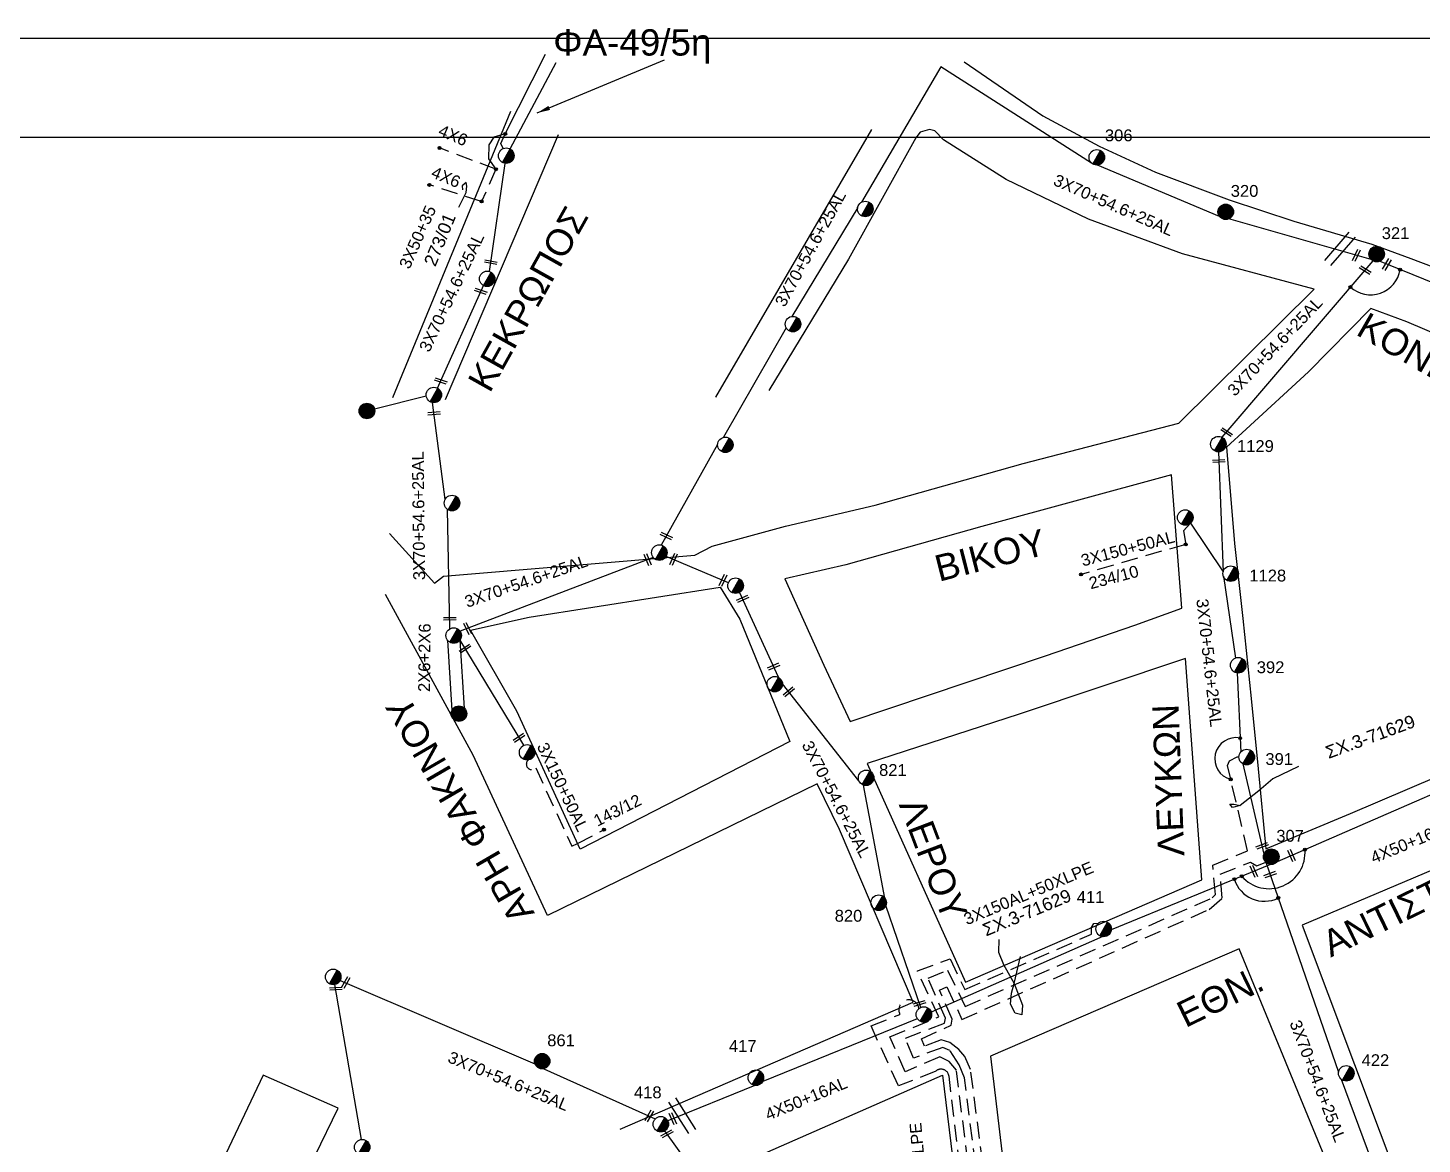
# Model space of a CAD drawing. Header units: millimetres. Extents: x 5016 to 7282, y 2879 to 3911.
# Drawn here: x 6036.2 to 6247.9, y 3736.9 to 3906.5 of the extents above; entities that cross this region are included whole.
import ezdxf

# ---------------------------------------------------------------- set-up
doc = ezdxf.new("R2010")
doc.units = ezdxf.units.MM
doc.linetypes.add('DASHED', pattern=[19.05, 12.7, -6.35])
for name, color, linetype in [('Άγνωστα', 7, 'Continuous'), ('Γέφυρες Εναέριου Δικτύου', 7, 'Continuous'), ('Γυμνά εναέρια ΧΤ (3Φ)   3x50+35CU', 7, 'Continuous'), ('Γυμνά εναέρια ΧΤ και ΦΟΠ (3Φ)   4x50+16AL', 7, 'Continuous'), ('Επιγραφές - Σχήματα', 7, 'Continuous'), ('Καλώδια ΧΤ   3x150+50AL', 7, 'DASHED'), ('Καλώδια ΧΤ   3x150AL+50XLPE', 7, 'DASHED'), ('Μηχανική τομή', 7, 'Continuous'), ('Στύλος Ξύλινος', 7, 'Continuous'), ('Στύλος Ξύλινος @ 1', 7, 'Continuous'), ('Στύλος ΦΜ', 7, 'Continuous'), ('Στύλος ΦΜ @ 1', 7, 'Continuous'), ('Συνδέσεις', 7, 'Continuous'), ('Συνεστραμμένα ΧΤ   3x70+54.6+25 AL', 7, 'SYN_LINE'), ('Τομή', 7, 'Continuous'), ('Υπόβαθρο ΔΕΗ', 7, 'Continuous'), ('Υπόγεια καλώδια Παροχών ΧΤ   4x6', 7, 'DASHED')]:
    doc.layers.add(name, color=color, linetype=linetype)
doc.styles.add('arial', font='ARIAL.TTF')
doc.styles.get("Standard").update_dxf_attribs({"font": 'ARIAL.TTF'})
doc.linetypes.add('SYN_LINE', pattern='A,0.5,-0.0001,["/\\/\\/\\/",Standard,S=0.1,R=0,X=0,Y=-0.05],-0.25', length=0.7501)
doc.dimstyles.new('ISO-25', dxfattribs={"dimtxt": 2.5, "dimasz": 1.8, "dimexe": 1.25, "dimexo": 0.625, "dimtad": 1, "dimtxsty": 'Standard', "dimcen": 1.8, "dimadec": 0, "dimazin": 0, "dimtfac": 1, "dimtmove": 0, "dimatfit": 3, "dimfxl": 1.25, "dimarcsym": 0})

# ---------------------------------------------------------------- blocks, each defined once
blk = doc.blocks.new('ΥΠΑΡΧΩΝ ΤΣΙΜΕΝΤΕΝΙΟΣ ΣΤΥΛΟΣ')
at = {"layer": 'Στύλος ΦΜ'}
blk.add_hatch(color=7, dxfattribs=at).paths.add_polyline_path([(-1.29, -2.28, 0.574793), (2.62, 0, 0.268822), (1.3, 2.27)])
at = {"layer": 'Στύλος ΦΜ', "color": 7}
blk.add_line((-1.29, -2.28), (1.3, 2.27), dxfattribs=at)
blk.add_circle((0, 0), 2.62, dxfattribs=at)
at = {"layer": 'Στύλος ΦΜ', "flags": 4}
for tag, p in [('ΑΡΙΘΜΟΣ', (-4.68, 8.05)), ('ΤΥΠΟΣ', (-4.91, 3.03))]:
    blk.add_attdef(tag, p, '', height=4, dxfattribs=at)
blk = doc.blocks.new('ΥΠΑΡΧΩΝ ΞΥΛΙΝΟΣ ΣΤΥΛΟΣ')
at = {"layer": 'Στύλος Ξύλινος'}
h = blk.add_hatch(color=7, dxfattribs=at)
h.paths.add_polyline_path([(-2.62, 0, 0.270008), (-1.29, -2.28), (1.3, 2.27, 0.576266)])
h.paths.add_polyline_path([(-1.29, -2.28, 0.574793), (2.62, 0, 0.268822), (1.3, 2.27)])
at = {"layer": 'Στύλος Ξύλινος', "color": 7}
blk.add_line((-1.29, -2.28), (1.3, 2.27), dxfattribs=at)
blk.add_circle((0, 0), 2.62, dxfattribs=at)
at = {"layer": 'Στύλος Ξύλινος', "flags": 4}
for tag, p in [('ΑΡΙΘΜΟΣ', (-4.91, 8.6)), ('ΤΥΠΟΣ', (-4.85, 3.39))]:
    blk.add_attdef(tag, p, '', height=4, dxfattribs=at)
blk = doc.blocks.new('ΜΗΧΑΝΙΚΗ ΤΟΜΗ')
at = {"layer": 'Μηχανική τομή', "ltscale": 40}
for p, q in [((-1.89, 0.78), (1.89, 0.78)), ((1.89, 0), (-1.89, 0))]:
    blk.add_line(p, q, dxfattribs=at)
blk = doc.blocks.new('ΤΟΜΗ')
at = {"layer": 'Τομή', "ltscale": 40}
for p, q in [((-5.68, 0), (5.68, 0)), ((5.68, -2.33), (-5.68, -2.33))]:
    blk.add_line(p, q, dxfattribs=at)
blk = doc.blocks.new('_ΣΥΝΔΕΣΗ')
at = {"layer": 'Συνδέσεις', "linetype": 'SYN_LINE', "ltscale": 40}
blk.add_hatch(color=256, dxfattribs=at).paths.add_polyline_path([(0.5, -0.01, 1), (-0.5, -0.01, 1)])
at = {"layer": 'Συνδέσεις'}
blk.add_circle((0, -0.01), 0.5, dxfattribs=at)

msp = doc.modelspace()

# ---------------------------------------------------------------- linework, layer by layer
at = {"layer": 'Άγνωστα', "color": 85, "lineweight": -3}
msp.add_lwpolyline([(6108.38, 3888.2), (6108, 3888.95), (6108.68, 3890.44), (6114.82, 3902.57)], dxfattribs=at)
at = {"layer": 'Άγνωστα', "lineweight": -3}
msp.add_lwpolyline([(6161.08, 3801.18), (6190.72, 3811.13), (6204.27, 3815.78), (6211.42, 3818.37), (6209.86, 3838.61), (6181.04, 3830.79), (6160.39, 3824.98), (6151.15, 3822.85), (6157.07, 3809.69), (6161.08, 3801.18)], dxfattribs=at)
at = {"layer": 'Άγνωστα', "linetype": 'SYN_LINE', "lineweight": -3, "ltscale": 20}
msp.add_lwpolyline([(6099.91, 3813.52), (6100.58, 3802.83)], dxfattribs=at)
at = {"layer": 'Γέφυρες Εναέριου Δικτύου', "lineweight": -3}
for centre, radius, start, end in [((6240.07, 3870.54), 4.55, 228.0223, 350.7489), ((6219.63, 3795.49), 3.21, 78.2241, 256.0566), ((6224.66, 3781.22), 5.47, 220.8624, 4.8439), ((6223.94, 3778.59), 4.75, 197.2702, 296.5471)]:
    msp.add_arc(centre, radius, start, end, dxfattribs=at)
at = {"layer": 'Γυμνά εναέρια ΧΤ και ΦΟΠ (3Φ)   4x50+16AL', "color": 30, "lineweight": -3}
msp.add_lwpolyline([(6271.02, 3799.46), (6225.91, 3779.86)], dxfattribs=at)
at = {"layer": 'Γυμνά εναέρια ΧΤ και ΦΟΠ (3Φ)   4x50+16AL', "color": 27, "lineweight": -3}
for points in [[(6224.89, 3779.44), (6200.71, 3769.49)], [(6199.44, 3768.47), (6173.38, 3756.97)], [(6171.25, 3756), (6147.78, 3746.48)], [(6146.56, 3745.86), (6133.37, 3740.48)]]:
    msp.add_lwpolyline(points, dxfattribs=at)
at = {"layer": 'Επιγραφές - Σχήματα', "lineweight": -3}
for points in [[(5015.89, 3904.96), (7057.63, 3904.96), (7057.63, 2878.51), (5015.89, 2878.51)], [(5030.89, 3889.96), (7042.63, 3889.96), (7042.63, 2893.51), (5030.89, 2893.51)]]:
    msp.add_lwpolyline(points, close=True, dxfattribs=at)
for points in [[(6101.64, 3879.28), (6102.77, 3881.51), (6102.86, 3882.47), (6102.75, 3883.07), (6102.14, 3882.56), (6102.18, 3881.94)], [(6229.14, 3794.32), (6225.24, 3792.46), (6223.12, 3790.61), (6220.3, 3788.4), (6219.12, 3788.09), (6218.71, 3788.59), (6219.3, 3788.61), (6220.3, 3788.4)], [(6183.61, 3768.06), (6183.58, 3766.13), (6184.34, 3764.26), (6185.97, 3761.34), (6187.25, 3758.07), (6187.14, 3756.6), (6186.13, 3756.84), (6185.41, 3758.23), (6185.57, 3759.9), (6185.97, 3761.34), (6186.9, 3765.44)]]:
    msp.add_lwpolyline(points, dxfattribs=at)
at = {"layer": 'Καλώδια ΧΤ   3x150+50AL', "color": 6, "lineweight": -3, "ltscale": 0.2}
msp.add_lwpolyline([(6212.76, 3831.3), (6211.68, 3830.14), (6212.01, 3828.06), (6196.13, 3823.51)], dxfattribs=at)
at = {"layer": 'Καλώδια ΧΤ   3x150+50AL', "lineweight": -3, "ltscale": 0.2}
msp.add_lwpolyline([(6112.7, 3795.52, 1.489696), (6113.33, 3794.1), (6118.78, 3782.24), (6119.67, 3782.64), (6123.68, 3784.72)], format="xyb", dxfattribs=at)
at = {"layer": 'Καλώδια ΧΤ   3x150AL+50XLPE', "color": 6, "lineweight": -3, "ltscale": 0.2}
msp.add_lwpolyline([(6173.67, 3708.69), (6178.77, 3705.27), (6179.4, 3705.53), (6183.01, 3711.1), (6178.41, 3747.01), (6177.62, 3749.01), (6176.2, 3751.17), (6175.11, 3751.63), (6170.69, 3750.01), (6169.44, 3753.05), (6175.37, 3755.31), (6175.54, 3756.06), (6172.88, 3762.15), (6175.83, 3763.38), (6178.53, 3757.87), (6216.04, 3774.35), (6216.53, 3774.87), (6216.12, 3779.35), (6221.41, 3781.49), (6218.35, 3794.49), (6218.65, 3795.17), (6219.81, 3795.77), (6220.1, 3795.77)], dxfattribs=at)
at = {"layer": 'Καλώδια ΧΤ   3x150AL+50XLPE', "color": 30, "lineweight": -3, "ltscale": 0.2}
msp.add_lwpolyline([(6172.76, 3707.26), (6178.85, 3703.42), (6184.11, 3711.37), (6179.35, 3748.28), (6178.48, 3750.25), (6177.57, 3751.33), (6176.17, 3752.4), (6174.88, 3752.78), (6172.35, 3751.81), (6171.87, 3752.96), (6176.4, 3755), (6176.53, 3755.91), (6174.61, 3760.35), (6175.75, 3760.84), (6178.02, 3755.88), (6215.57, 3772.61), (6217.55, 3774.33), (6217.22, 3777.96), (6221.83, 3779.78), (6222.81, 3779.22), (6222.81, 3779.22), (6224.18, 3779.77)], dxfattribs=at)
at = {"layer": 'Καλώδια ΧΤ   3x150AL+50XLPE', "color": 27, "lineweight": -3, "ltscale": 0.2}
msp.add_lwpolyline([(6174.6, 3710.13), (6179, 3707.38), (6181.76, 3711.55), (6177.19, 3748.19), (6176.08, 3749.5), (6174.65, 3750.21), (6169.39, 3747.93), (6167.08, 3753.24), (6174.52, 3756.27), (6171.26, 3763.25), (6176.24, 3765.12), (6178.45, 3760.45), (6197.7, 3768.84), (6197.7, 3769.85), (6198.08, 3770.46), (6198.08, 3770.46), (6198.77, 3770.53)], dxfattribs=at)
at = {"layer": 'Καλώδια ΧΤ   3x150AL+50XLPE', "color": 62, "lineweight": -3, "ltscale": 0.2}
msp.add_lwpolyline([(6175.43, 3711.43), (6179.02, 3709.01), (6180.43, 3710.87), (6176.07, 3747.25, 0.601982), (6174.05, 3748.03), (6168.4, 3745.78), (6164.23, 3754.91), (6164.23, 3754.91), (6168.61, 3756.66, -1.172825), (6171.5, 3757.55, -30.129975)], format="xyb", dxfattribs=at)
at = {"layer": 'Συνεστραμμένα ΧΤ   3x70+54.6+25 AL', "color": 85, "lineweight": -3, "ltscale": 10}
for points in [[(6109.38, 3888.05), (6109.43, 3888.14), (6116.42, 3901.28)], [(6096.68, 3850.56), (6088.83, 3848.59)], [(6099.57, 3834.91), (6097.65, 3849.61)]]:
    msp.add_lwpolyline(points, dxfattribs=at)
at = {"layer": 'Συνεστραμμένα ΧΤ   3x70+54.6+25 AL', "color": 62, "lineweight": -3, "ltscale": 20}
for points in [[(6174.84, 3900.61), (6162.8, 3880.08)], [(6197.73, 3885.99), (6174.84, 3900.61)], [(6217.16, 3877.87), (6198.61, 3885.7)], [(6162.2, 3879.27), (6162.22, 3879.27), (6152.2, 3862.69)], [(6240.16, 3871.36), (6218.56, 3877.52)], [(6151.32, 3860.98), (6141.85, 3844.34)], [(6140.93, 3843.24), (6132.37, 3827.96)], [(6162.4, 3792.12), (6150.79, 3806.9)], [(6166.33, 3774.33), (6163.07, 3791.49)], [(6171.79, 3757.72), (6166.48, 3773.18)]]:
    msp.add_lwpolyline(points, dxfattribs=at)
at = {"layer": 'Συνεστραμμένα ΧΤ   3x70+54.6+25 AL', "color": 85, "lineweight": -3, "ltscale": 20}
for points in [[(6106.28, 3869.54), (6108.69, 3885.95)], [(6098.42, 3851.79), (6105.43, 3867.51)], [(6100.29, 3815.25), (6099.92, 3833.38)]]:
    msp.add_lwpolyline(points, dxfattribs=at)
at = {"layer": 'Συνεστραμμένα ΧΤ   3x70+54.6+25 AL', "color": 6, "lineweight": -3, "ltscale": 20}
for points in [[(6240.44, 3871.15), (6217.52, 3844.34)], [(6259.77, 3863.65), (6241.44, 3871.08)], [(6216.99, 3842.12), (6217.7, 3823.9)]]:
    msp.add_lwpolyline(points, dxfattribs=at)
at = {"layer": 'Συνεστραμμένα ΧΤ   3x70+54.6+25 AL', "color": 6, "lineweight": -3, "ltscale": 10}
for points in [[(6212.76, 3831.3), (6217.7, 3823.9)], [(6217.73, 3823.23), (6219.56, 3810.8), (6219.56, 3810.8)], [(6219.84, 3808.53), (6220.38, 3796.5)], [(6220.7, 3794.72), (6223.89, 3780.99)]]:
    msp.add_lwpolyline(points, dxfattribs=at)
at = {"layer": 'Συνεστραμμένα ΧΤ   3x70+54.6+25 AL', "lineweight": -3, "ltscale": 20}
for points in [[(6131.16, 3826.09), (6101.85, 3814.87)], [(6101.8, 3813.51), (6111.46, 3797.57)]]:
    msp.add_lwpolyline(points, dxfattribs=at)
at = {"layer": 'Συνεστραμμένα ΧΤ   3x70+54.6+25 AL', "color": 62, "lineweight": -3, "ltscale": 10}
for points in [[(6142.57, 3822.23), (6133.11, 3826.25)], [(6150.16, 3807.87), (6144.28, 3820.79)]]:
    msp.add_lwpolyline(points, dxfattribs=at)
at = {"layer": 'Συνεστραμμένα ΧΤ   3x70+54.6+25 AL', "linetype": 'SYN_LINE', "lineweight": -3, "ltscale": 20}
msp.add_lwpolyline([(6101.8, 3813.51), (6102.45, 3803.2)], dxfattribs=at)
at = {"layer": 'Συνεστραμμένα ΧΤ   3x70+54.6+25 AL', "color": 27, "lineweight": -3, "ltscale": 20}
for points in [[(6224.18, 3779.77), (6235.22, 3747.88)], [(6235.61, 3746.83), (6246.66, 3717.11)]]:
    msp.add_lwpolyline(points, dxfattribs=at)
at = {"layer": 'Συνεστραμμένα ΧΤ   3x70+54.6+25 AL', "color": 1, "lineweight": -3, "ltscale": 20}
for points in [[(6086.86, 3737.66), (6082.83, 3761.21)], [(6083.62, 3761.82), (6113.19, 3749.14)], [(6114.56, 3748.4), (6131.47, 3740.8)], [(6152.05, 3712.26), (6132.9, 3738.95)]]:
    msp.add_lwpolyline(points, dxfattribs=at)
at = {"layer": 'Υπόβαθρο ΔΕΗ', "lineweight": -3}
for points in [[(6178.38, 3901.36), (6190.31, 3893.19), (6198.85, 3888.56), (6207.42, 3884.62), (6218.63, 3880.43), (6228.42, 3877.15), (6240.27, 3873.68), (6246.2, 3871.52), (6257.04, 3867.39)], [(6091.64, 3850.39), (6109.54, 3893.88)], [(6091.1, 3829.7), (6097.93, 3822.15), (6099.33, 3823.22), (6137.49, 3826.42), (6140.11, 3827.79), (6151.26, 3830.83), (6164.86, 3834.04), (6187.31, 3840.36), (6210.95, 3846.46), (6231.52, 3866.84), (6211.51, 3872.19), (6197.24, 3877.47), (6184.74, 3883.5), (6175.22, 3889.52), (6173.9, 3890.89), (6173.13, 3891.1), (6171.7, 3890.68), (6171.02, 3889.83), (6160.8, 3871.41), (6148.73, 3851.46)], [(6116.71, 3890.31), (6099.54, 3850.04)], [(6140.68, 3850.51), (6140.68, 3850.43), (6164.33, 3891.12)], [(6151.88, 3798.1), (6120.08, 3781.74), (6110.44, 3802.71), (6103.4, 3815.03), (6112.33, 3817.01), (6112.33, 3817.01), (6141.33, 3821.57), (6144.31, 3816.71), (6151.88, 3798.1)], [(6126.16, 3739.23), (6170.65, 3758.51), (6159.44, 3784.77), (6156.04, 3791.68), (6156.04, 3791.68), (6115.11, 3771.68), (6103.79, 3796.04), (6099.26, 3804.4), (6090.49, 3820.47)], [(6126.99, 3726.33), (6175.08, 3747.44), (6179.35, 3712.53), (6179.35, 3712.53), (6172.13, 3700.27), (6159.93, 3695.8), (6130.81, 3712.03), (6130.81, 3712.03), (6101.38, 3720.94), (6079.8, 3735.21), (6083.32, 3742.42), (6071.93, 3747.44), (6038.34, 3676.55), (6025.59, 3679.44), (6013.73, 3681.73), (6027.95, 3711.92)]]:
    msp.add_lwpolyline(points, dxfattribs=at)
for points in [[(6224.19, 3781.79), (6237.01, 3787.17), (6268.2, 3800.52), (6252.43, 3835.11), (6265.85, 3853.17), (6264.31, 3853.94), (6253.44, 3858.56), (6245.57, 3861.86), (6240.1, 3863.91), (6230.68, 3854.3), (6221.17, 3845.57), (6218.18, 3842.83), (6218.18, 3842.83), (6219.43, 3828.19), (6220.68, 3816.81), (6221.93, 3804.65), (6223.03, 3793.96)], [(6178.56, 3761.54), (6214.48, 3777.1), (6211.98, 3810.75), (6186.7, 3802.27), (6163.62, 3794.79)], [(6239.93, 3718.47), (6239.93, 3718.47), (6220.12, 3766.62), (6182.38, 3750.31), (6186.73, 3713.7), (6186.06, 3708.45), (6184.12, 3702.82), (6181.38, 3698.66), (6176.58, 3693.12), (6218.21, 3689.61), (6224.25, 3692.19), (6231.03, 3694.39), (6238.34, 3695.5), (6238.99, 3696.17)]]:
    msp.add_lwpolyline(points, close=True, dxfattribs=at)
msp.add_lwpolyline([(6292.43, 3752.57), (6274.97, 3789.41), (6229.7, 3770.22), (6249.5, 3717.48), (6249.5, 3717.48), (6248.34, 3695.28), (6260.16, 3692.04), (6269.97, 3688.35), (6276.83, 3685.16, 0.313065), (6289.37, 3687.33), (6296.43, 3695.5), (6302.21, 3705.73), (6306.56, 3715.28), (6310, 3725.23)], format="xyb", dxfattribs=at)
at = {"layer": 'Υπόγεια καλώδια Παροχών ΧΤ   4x6', "color": 85, "lineweight": -3, "ltscale": 0.2}
for points in [[(6108.68, 3890.44), (6106.95, 3889.92), (6106.21, 3888.78), (6106.14, 3886.66), (6107.27, 3885.07), (6105.09, 3880.17), (6097.16, 3882.69)], [(6107.27, 3885.07), (6098.7, 3888.3)]]:
    msp.add_lwpolyline(points, dxfattribs=at)

# ---------------------------------------------------------------- block references
at = {"layer": 'Μηχανική τομή', "lineweight": -3}
for p, xscale, yscale, zscale, rotation in [((6237.74, 3872.05), 0.5000000000004492, 0.5000000000004492, 0.5000000000004492, 246.1013498560584), ((6237.74, 3872.05), 0.5000000000004492, 0.5000000000004492, 0.5000000000004492, 246.1013498560584), ((6106.46, 3870.75), 0.5000000000003678, 0.5000000000003678, 0.5000000000003678, 349.4257255943176), ((6239.38, 3869.91), 0.5000000000004645, 0.5000000000004645, 0.5000000000004645, 148.1071145584879), ((6242.39, 3870.69), 0.5000000000004531, 0.5000000000004531, 0.5000000000004531, 239.6591836919527), ((6104.9, 3866.33), 0.5000000000003627, 0.5000000000003627, 0.5000000000003627, 341.6386074423845), ((6098.83, 3852.71), 0.5000000000003627, 0.5000000000003627, 0.5000000000003627, 341.6386074423845), ((6097.89, 3847.79), 0.5000000000003556, 0.5000000000003556, 0.5000000000003556, 4.708000477389538), ((6218.33, 3845.28), 0.5000000000004645, 0.5000000000004645, 0.5000000000004645, 148.1071145584879), ((6218.33, 3845.28), 0.5000000000004645, 0.5000000000004645, 0.5000000000004645, 148.1071145584879), ((6217.03, 3840.93), 0.5000000000005452, 0.5000000000005452, 0.5000000000005452, 183.4566447724972), ((6133.05, 3829.17), 0.5000000000003103, 0.5000000000003103, 0.5000000000003103, 334.8063195207598), ((6130.49, 3825.83), 0.5000000000003757, 0.5000000000003757, 0.5000000000003757, 112.984888593173), ((6134.4, 3825.7), 0.500000000000352, 0.500000000000352, 0.500000000000352, 65.41276541720232), ((6141.93, 3822.51), 0.500000000000352, 0.500000000000352, 0.500000000000352, 65.41276541720232), ((6144.82, 3819.6), 0.500000000000356, 0.500000000000356, 0.500000000000356, 23.64131476840472), ((6100.27, 3816.58), 0.5000000000005409, 0.5000000000005409, 0.5000000000005409, 0.2517827547417801), ((6103.13, 3815.36), 0.5000000000003959, 0.5000000000003959, 0.5000000000003959, 115.4855535162458), ((6102.68, 3812.06), 0.5000000000005121, 0.5000000000005121, 0.5000000000005121, 33.98269653679255), ((6149.51, 3809.31), 0.500000000000356, 0.500000000000356, 0.500000000000356, 23.64131476840472), ((6151.89, 3805.5), 0.5000000000003489, 0.5000000000003489, 0.5000000000003489, 39.18196168231285), ((6110.89, 3798.51), 0.5000000000005121, 0.5000000000005121, 0.5000000000005121, 33.98269653679255), ((6223.55, 3782.45), 0.5000000000005865, 0.5000000000005865, 0.5000000000005865, 199.4054739115125), ((6227.88, 3780.72), 0.5000000000001859, 0.5000000000001859, 0.5000000000001859, 294.2097788672814), ((6222.19, 3778.33), 0.5000000000001859, 0.5000000000001859, 0.5000000000001859, 294.2097788672814), ((6224.77, 3778.08), 0.5000000000005865, 0.5000000000005865, 0.5000000000005865, 199.4054739115125), ((6084.63, 3761.39), 0.4999999999998582, 0.4999999999998582, 0.4999999999998582, 60.22727041756247), ((6082.97, 3760.37), 0.4999999999998747, 0.4999999999998747, 0.4999999999998747, 3.391585736051486), ((6171.65, 3758.13), 0.5000000000003201, 0.5000000000003201, 0.5000000000003201, 16.30253061340239), ((6130.72, 3741.14), 0.4999999999998582, 0.4999999999998582, 0.4999999999998582, 60.22727041756247), ((6133.95, 3740.72), 0.5000000000001859, 0.5000000000001859, 0.5000000000001859, 294.2097788672814), ((6133.34, 3738.34), 0.4999999999997796, 0.4999999999997796, 0.4999999999997796, 28.91080497511756)]:
    msp.add_blockref('ΜΗΧΑΝΙΚΗ ΤΟΜΗ', p, dxfattribs=dict(at, xscale=xscale, yscale=yscale, zscale=zscale, rotation=rotation))
at = {"layer": 'Στύλος Ξύλινος @ 1', "lineweight": -3, "ltscale": 40}
ref = msp.add_blockref('ΥΠΑΡΧΩΝ ΞΥΛΙΝΟΣ ΣΤΥΛΟΣ', (6218.09, 3878.59), dxfattribs=dict(at, xscale=0.4499999999998181, yscale=0.4499999999998181, zscale=0.4499999999998181))
ref.add_attrib('ΤΥΠΟΣ', '320', (6218.85, 3880.87), dxfattribs={"layer": 'Στύλος Ξύλινος', "height": 1.8, "flags": 4})
ref = msp.add_blockref('ΥΠΑΡΧΩΝ ΞΥΛΙΝΟΣ ΣΤΥΛΟΣ', (6241.01, 3872.17), dxfattribs=dict(at, xscale=0.4499999999998181, yscale=0.4499999999998181, zscale=0.4499999999998181))
ref.add_attrib('ΤΥΠΟΣ', '321', (6241.78, 3874.45), dxfattribs={"layer": 'Στύλος Ξύλινος', "height": 1.8, "flags": 4})
at = {"layer": 'Στύλος Ξύλινος @ 1', "lineweight": -3, "ltscale": 40, "xscale": 0.4499999999998181, "yscale": 0.4499999999998181, "zscale": 0.4499999999998181}
for p in [(6087.68, 3848.33), (6101.65, 3802.34)]:
    msp.add_blockref('ΥΠΑΡΧΩΝ ΞΥΛΙΝΟΣ ΣΤΥΛΟΣ', p, dxfattribs=at)
at = {"layer": 'Στύλος Ξύλινος @ 1', "lineweight": -3, "ltscale": 40}
ref = msp.add_blockref('ΥΠΑΡΧΩΝ ΞΥΛΙΝΟΣ ΣΤΥΛΟΣ', (6225, 3780.61), dxfattribs=dict(at, xscale=0.4499999999998181, yscale=0.4499999999998181, zscale=0.4499999999998181))
ref.add_attrib('ΤΥΠΟΣ', '307', (6225.77, 3782.89), dxfattribs={"layer": 'Στύλος Ξύλινος', "height": 1.8, "flags": 4})
ref = msp.add_blockref('ΥΠΑΡΧΩΝ ΞΥΛΙΝΟΣ ΣΤΥΛΟΣ', (6114.29, 3749.55), dxfattribs=dict(at, xscale=0.4499999999998181, yscale=0.4499999999998181, zscale=0.4499999999998181))
ref.add_attrib('ΤΥΠΟΣ', '861', (6115.06, 3751.82), dxfattribs={"layer": 'Στύλος Ξύλινος', "height": 1.8, "flags": 4})
at = {"layer": 'Στύλος ΦΜ @ 1', "lineweight": -3, "ltscale": 40}
ref = msp.add_blockref('ΥΠΑΡΧΩΝ ΤΣΙΜΕΝΤΕΝΙΟΣ ΣΤΥΛΟΣ', (6198.51, 3886.87), dxfattribs=dict(at, xscale=0.4499999999998181, yscale=0.4499999999998181, zscale=0.4499999999998181))
ref.add_attrib('ΤΥΠΟΣ', '306', (6199.74, 3889.31), dxfattribs={"layer": 'Στύλος ΦΜ', "height": 1.8, "flags": 4})
at = {"layer": 'Στύλος ΦΜ @ 1', "lineweight": -3, "ltscale": 40, "xscale": 0.4499999999998181, "yscale": 0.4499999999998181, "zscale": 0.4499999999998181}
for p in [(6108.84, 3887.12), (6163.35, 3879.02), (6105.94, 3868.41), (6152.37, 3861.53), (6097.84, 3850.77), (6142.11, 3843.19), (6100.6, 3834.34), (6211.94, 3832.15), (6132.08, 3826.82), (6143.66, 3821.79), (6100.86, 3814.22), (6149.61, 3806.83), (6112.01, 3796.47), (6082.56, 3762.35), (6172.25, 3756.64), (6086.96, 3736.48)]:
    msp.add_blockref('ΥΠΑΡΧΩΝ ΤΣΙΜΕΝΤΕΝΙΟΣ ΣΤΥΛΟΣ', p, dxfattribs=at)
at = {"layer": 'Στύλος ΦΜ @ 1', "lineweight": -3, "ltscale": 40}
ref = msp.add_blockref('ΥΠΑΡΧΩΝ ΤΣΙΜΕΝΤΕΝΙΟΣ ΣΤΥΛΟΣ', (6216.97, 3843.3), dxfattribs=dict(at, xscale=0.4499999999998181, yscale=0.4499999999998181, zscale=0.4499999999998181))
ref.add_attrib('ΤΥΠΟΣ', '1129', (6219.8, 3842.1), dxfattribs={"layer": 'Στύλος ΦΜ', "height": 1.8, "flags": 4})
ref = msp.add_blockref('ΥΠΑΡΧΩΝ ΤΣΙΜΕΝΤΕΝΙΟΣ ΣΤΥΛΟΣ', (6218.84, 3823.62), dxfattribs=dict(at, xscale=0.4499999999998181, yscale=0.4499999999998181, zscale=0.4499999999998181))
ref.add_attrib('ΤΥΠΟΣ', '1128', (6221.67, 3822.43), dxfattribs={"layer": 'Στύλος ΦΜ', "height": 1.8, "flags": 4})
ref = msp.add_blockref('ΥΠΑΡΧΩΝ ΤΣΙΜΕΝΤΕΝΙΟΣ ΣΤΥΛΟΣ', (6219.98, 3809.7), dxfattribs=dict(at, xscale=0.4499999999998181, yscale=0.4499999999998181, zscale=0.4499999999998181))
ref.add_attrib('ΤΥΠΟΣ', '392', (6222.8, 3808.5), dxfattribs={"layer": 'Στύλος ΦΜ', "height": 1.8, "flags": 4})
ref = msp.add_blockref('ΥΠΑΡΧΩΝ ΤΣΙΜΕΝΤΕΝΙΟΣ ΣΤΥΛΟΣ', (6221.28, 3795.75), dxfattribs=dict(at, xscale=0.4499999999998181, yscale=0.4499999999998181, zscale=0.4499999999998181))
ref.add_attrib('ΤΥΠΟΣ', '391', (6224.11, 3794.55), dxfattribs={"layer": 'Στύλος ΦΜ', "height": 1.8, "flags": 4})
ref = msp.add_blockref('ΥΠΑΡΧΩΝ ΤΣΙΜΕΝΤΕΝΙΟΣ ΣΤΥΛΟΣ', (6163.48, 3792.6), dxfattribs=dict(at, xscale=0.4499999999998181, yscale=0.4499999999998181, zscale=0.4499999999998181))
ref.add_attrib('ΤΥΠΟΣ', '821', (6165.45, 3792.89), dxfattribs={"layer": 'Στύλος ΦΜ', "height": 1.8, "flags": 4})
ref = msp.add_blockref('ΥΠΑΡΧΩΝ ΤΣΙΜΕΝΤΕΝΙΟΣ ΣΤΥΛΟΣ', (6165.39, 3773.62), dxfattribs=dict(at, xscale=0.4499999999998181, yscale=0.4499999999998181, zscale=0.4499999999998181))
ref.add_attrib('ΤΥΠΟΣ', '820', (6158.71, 3770.74), dxfattribs={"layer": 'Στύλος ΦΜ', "height": 1.8, "flags": 4})
ref = msp.add_blockref('ΥΠΑΡΧΩΝ ΤΣΙΜΕΝΤΕΝΙΟΣ ΣΤΥΛΟΣ', (6199.55, 3769.64), dxfattribs=dict(at, xscale=0.4499999999998181, yscale=0.4499999999998181, zscale=0.4499999999998181))
ref.add_attrib('ΤΥΠΟΣ', '411', (6195.46, 3773.58), dxfattribs={"layer": 'Στύλος ΦΜ', "height": 1.8, "flags": 4})
ref = msp.add_blockref('ΥΠΑΡΧΩΝ ΤΣΙΜΕΝΤΕΝΙΟΣ ΣΤΥΛΟΣ', (6146.74, 3747.03), dxfattribs=dict(at, xscale=0.4499999999998181, yscale=0.4499999999998181, zscale=0.4499999999998181))
ref.add_attrib('ΤΥΠΟΣ', '417', (6142.65, 3750.96), dxfattribs={"layer": 'Στύλος ΦΜ', "height": 1.8, "flags": 4})
ref = msp.add_blockref('ΥΠΑΡΧΩΝ ΤΣΙΜΕΝΤΕΝΙΟΣ ΣΤΥΛΟΣ', (6236.39, 3747.71), dxfattribs=dict(at, xscale=0.4499999999998181, yscale=0.4499999999998181, zscale=0.4499999999998181))
ref.add_attrib('ΤΥΠΟΣ', '422', (6238.72, 3748.8), dxfattribs={"layer": 'Στύλος ΦΜ', "height": 1.8, "flags": 4})
ref = msp.add_blockref('ΥΠΑΡΧΩΝ ΤΣΙΜΕΝΤΕΝΙΟΣ ΣΤΥΛΟΣ', (6132.31, 3739.97), dxfattribs=dict(at, xscale=0.4499999999998181, yscale=0.4499999999998181, zscale=0.4499999999998181))
ref.add_attrib('ΤΥΠΟΣ', '418', (6128.23, 3743.91), dxfattribs={"layer": 'Στύλος ΦΜ', "height": 1.8, "flags": 4})
at = {"layer": 'Συνδέσεις', "lineweight": -3, "xscale": 0.4499999999998181, "yscale": 0.4499999999998181, "zscale": 0.4499999999998181}
for p in [(6108.68, 3890.44), (6098.7, 3888.3), (6107.27, 3885.07), (6097.16, 3882.69), (6105.09, 3880.17), (6244.56, 3869.81), (6237.03, 3867.16), (6212.01, 3828.06), (6196.13, 3823.51), (6220.28, 3798.64), (6218.85, 3792.37), (6123.68, 3784.72), (6230.11, 3781.69), (6219.41, 3777.19), (6220.52, 3777.65), (6226.06, 3774.35)]:
    msp.add_blockref('_ΣΥΝΔΕΣΗ', p, dxfattribs=at)
at = {"layer": 'Τομή', "lineweight": -3}
for p, xscale, yscale, zscale, rotation in [((6235.87, 3872.58), 0.4999999999999065, 0.4999999999999065, 0.4999999999999065, 229.0025063784342), ((6136.04, 3741.57), 0.4999999999996562, 0.4999999999996562, 0.4999999999996562, 302.3927513823139)]:
    msp.add_blockref('ΤΟΜΗ', p, dxfattribs=dict(at, xscale=xscale, yscale=yscale, zscale=zscale, rotation=rotation))

# ---------------------------------------------------------------- texts
at = {"layer": 'Γυμνά εναέρια ΧΤ (3Φ)   3x50+35CU', "color": 7, "lineweight": -3, "insert": (6092.49, 3870.5), "char_height": 1.8, "width": 168.3718, "attachment_point": 1, "rotation": 66.0273}
msp.add_mtext('3X50+35', dxfattribs=at)
at = {"layer": 'Γυμνά εναέρια ΧΤ και ΦΟΠ (3Φ)   4x50+16AL', "color": 7, "lineweight": -3, "char_height": 1.8, "width": 168.3718, "attachment_point": 1, "rotation": 22.5402}
for insert in [(6239.86, 3781.2), (6147.93, 3742.17)]:
    msp.add_mtext('4X50+16AL', dxfattribs=dict(at, insert=insert))
at = {"layer": 'Επιγραφές - Σχήματα', "color": 7, "lineweight": -3, "insert": (6115.97, 3906.33), "char_height": 4, "width": 168.3718, "attachment_point": 1}
msp.add_mtext('ΦΑ-49/5η', dxfattribs=at)
at = {"layer": 'Επιγραφές - Σχήματα', "color": 7, "lineweight": -3, "width": 168.3718, "attachment_point": 1}
for s, insert, char_height, rotation in [('ΚΕΚΡΩΠΟΣ', (6102.84, 3852.88), 4, 60.7627), ('{\\H1.083x;\\C256;273/01}', (6096.26, 3870.89), 1.8, 67.6795), ('ΚΟΝΙΤΣΗΣ', (6239.68, 3863.48), 4, 330.094), ('ΒΙΚΟΥ', (6173.55, 3826.25), 4, 14.3026), ('234/10', (6197.13, 3822.98), 1.8, 14.7558), ('ΑΡΗ ΦΑΚΙΝΟΥ', (6109.75, 3770.01), 4, 120.1517), ('ΛΕΥΚΩΝ', (6207.81, 3780.6), 4, 92.2478), ('{\\H1.083x;\\C256;ΣΧ.3-71629}', (6233.02, 3797.29), 1.8, 20.2918), ('143/12', (6121.87, 3786.76), 1.8, 26.6141), ('ΛΕΡΟΥ', (6172.14, 3789.99), 4, 290.8093), ('ΕΘΝ.       ΑΝΤΙΣΤΑΣΗΣ', (6210.22, 3758.16), 4, 25.9282), ('{\\H1.083x;\\C256;ΣΧ.3-71629}', (6180.94, 3770.28), 1.8, 22.6932)]:
    msp.add_mtext(s, dxfattribs=dict(at, insert=insert, char_height=char_height, rotation=rotation))
at = {"layer": 'Επιγραφές - Σχήματα', "color": 7, "lineweight": -3, "insert": (6095.46, 3805.65), "char_height": 1.8, "width": 168.3718, "attachment_point": 1, "rotation": 89.4488, "style": 'arial'}
msp.add_mtext('2X6+2X6', dxfattribs=at)
at = {"layer": 'Καλώδια ΧΤ   3x150+50AL', "color": 7, "lineweight": -3, "char_height": 1.8, "width": 168.3718, "attachment_point": 1}
for insert, rotation in [((6195.92, 3826.44), 14.7558), ((6115.06, 3798.19), 295.4868)]:
    msp.add_mtext('3X150+50AL', dxfattribs=dict(at, insert=insert, rotation=rotation))
at = {"layer": 'Καλώδια ΧΤ   3x150AL+50XLPE', "color": 7, "lineweight": -3, "char_height": 1.8, "width": 27.8484, "attachment_point": 5}
for insert, rotation in [((6188.15, 3775.06), 22.6548), ((6171.89, 3729.73), 95.0547)]:
    msp.add_mtext('3X150AL+50XLPE', dxfattribs=dict(at, insert=insert, rotation=rotation))
at = {"layer": 'Συνεστραμμένα ΧΤ   3x70+54.6+25 AL', "color": 7, "lineweight": -3, "char_height": 1.8, "width": 168.3718, "attachment_point": 1}
for insert, rotation in [((6192.48, 3884.39), 336.2272), ((6149.54, 3864.86), 61.3682), ((6095.52, 3857.91), 64.5657), ((6218.17, 3851.69), 46.488), ((6094.72, 3822.62), 90.6173), ((6102.32, 3820.12), 19.0605), ((6215.41, 3819.9), 276.2915), ((6155.25, 3798.45), 297.4915), ((6229.43, 3756), 290.8015), ((6100.5, 3751.12), 337.387)]:
    msp.add_mtext('3X70+54.6+25AL', dxfattribs=dict(at, insert=insert, rotation=rotation))
at = {"layer": 'Υπόγεια καλώδια Παροχών ΧΤ   4x6', "color": 7, "lineweight": -3, "char_height": 1.8, "width": 168.3718, "attachment_point": 1, "rotation": 337.1292}
for insert in [(6099.06, 3891.92), (6097.98, 3885.57)]:
    msp.add_mtext('4X6', dxfattribs=dict(at, insert=insert))

# ---------------------------------------------------------------- leaders
at = {"layer": 'Επιγραφές - Σχήματα', "lineweight": -3, "ltscale": 40}
msp.add_leader([(6113.52, 3893.61), (6132.86, 3901.66)], dimstyle='ISO-25', override={"dimasz": 2, "dimtad": 0}, dxfattribs=at)

doc.saveas('drawing.dxf')
